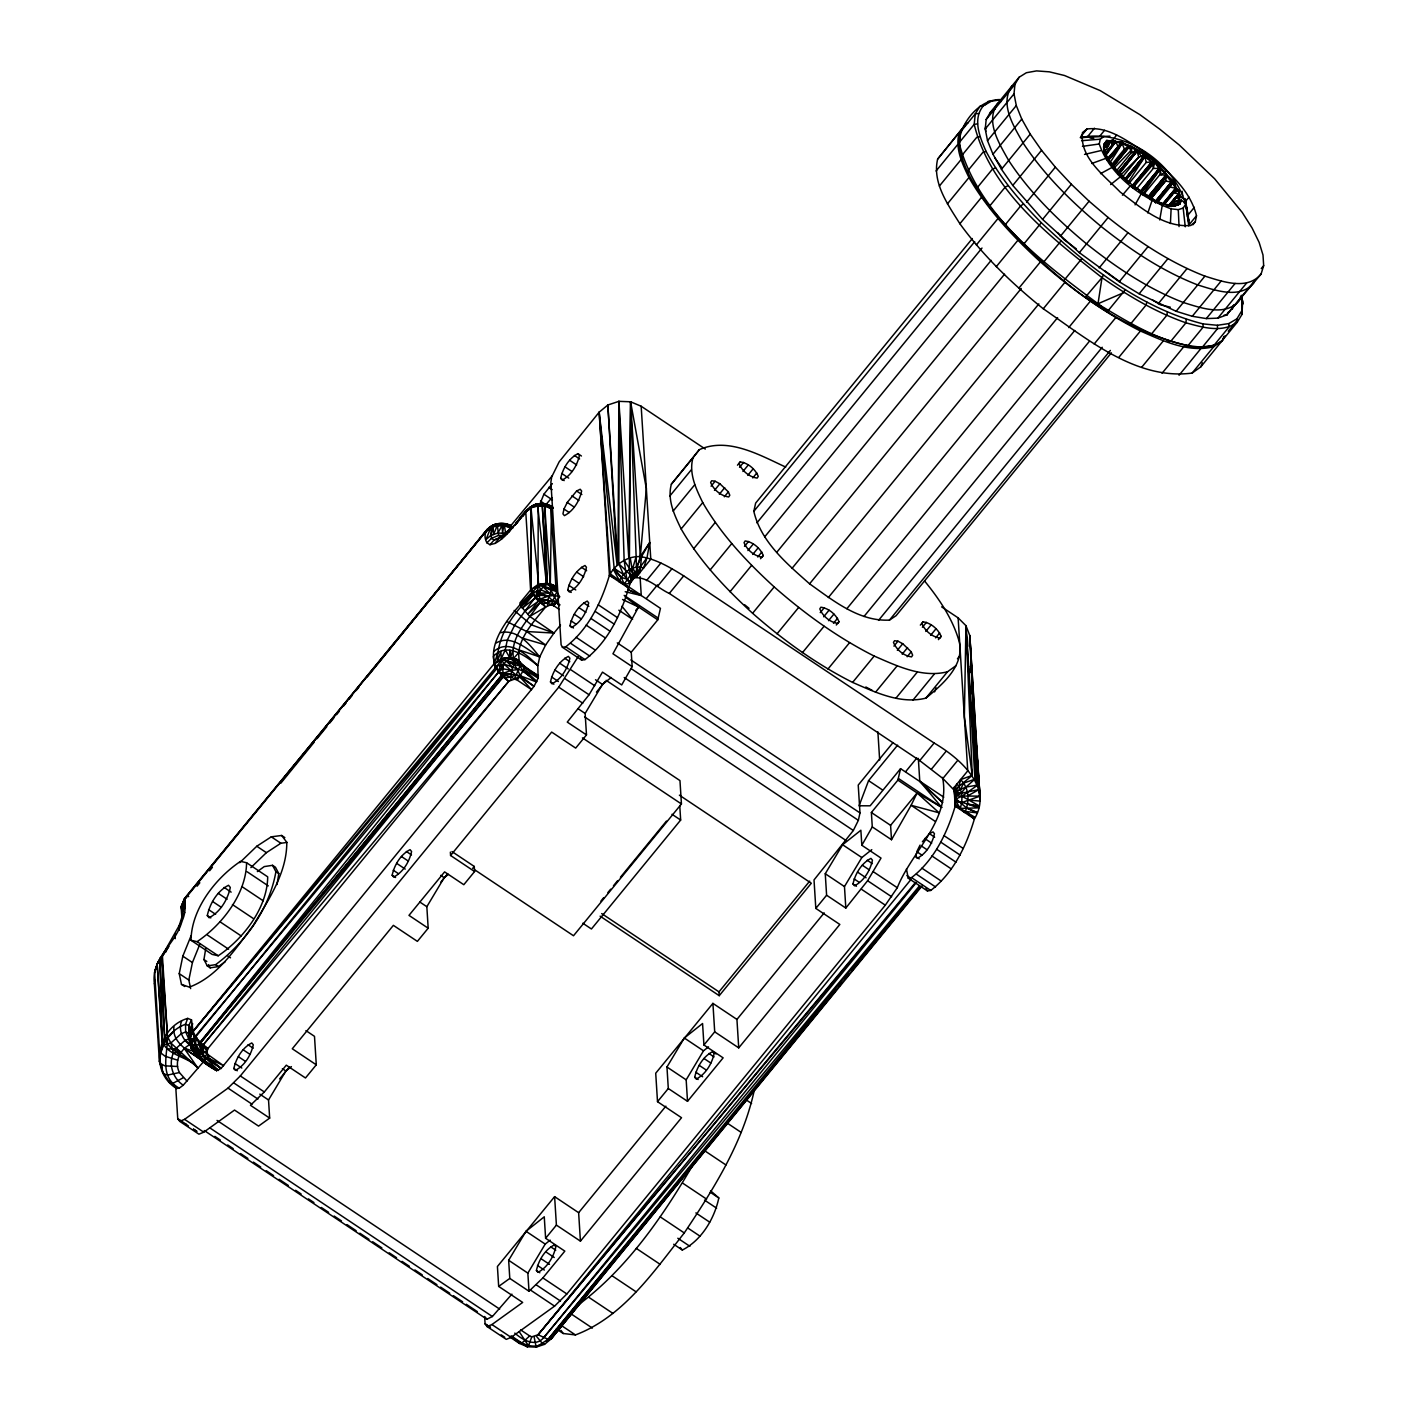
<?xml version="1.0" encoding="UTF-8"?>
<svg xmlns="http://www.w3.org/2000/svg" width="1418" height="1418" viewBox="0 0 1418 1418"><rect width="100%" height="100%" fill="white"/><g stroke="black" fill="none" stroke-linecap="round" stroke-linejoin="round"><path stroke-width="1.5" d="M492.046 527.053L487.26 529.339L184.588 898.516L181.415 906.262L181.858 918.846L181.415 906.262L184.588 898.516L485.63 531.768L492.861 525.085L511.242 525.777C499.934 518.935 478.61 527.354 486.906 542.81L489.99 544.725L495.042 543.413L498.445 538.911L516.95 522.976C523.1 511.703 533.966 499.987 547.915 504.773L553.286 507.999L551.442 505.96C545.15 503.656 536.819 502.043 531.289 506.74L530.917 589.64L535.224 598.024L545.558 607.064L556.671 602.083L535.224 598.024L522.303 608.18L533.044 594.975C513.883 611.53 497.204 635.211 497.381 661.479L500.873 651.429L501.21 658.714L503.975 664.014L515.638 674.808L519.874 676.28L516.666 679.771L514.22 679.222L508.778 681.26L203.323 1044.729L192.281 1044.641L189.693 1043.364L188.807 1025.533L191.501 1019.879L187.708 1018.39C157.327 1027.181 148.5 1071.37 176.559 1088.475L179.217 1088.191L183.241 1085.195L203.696 1061.533C192.369 1052.652 171.738 1044.623 173.935 1026.827M562.432 647.282L565.764 646.768C588.505 629.255 601.409 602.242 609.421 575.3C615.412 564.169 627.412 555.909 640.316 556.636L649.728 542.456L647.016 557.717L643.595 568.015C633.279 564.417 622.821 572.376 618.975 581.664L624.204 584.074L630.053 583.578L634.094 577.977L640.316 556.636L646.342 488.59L630.602 401.79L628.812 558.391L618.904 401.347L607.861 404.999L599.158 412.177L559.153 461.843L551.726 476.856L550.875 482.085L561.103 644.729L562.432 647.282L581.646 660.114L584.978 659.6C607.719 642.088 620.623 615.058 628.635 588.115L630.053 583.578L623.512 574.467L618.833 563.85L618.904 401.347L630.602 401.79L641.166 406.239L705.278 449.063M631.471 580.76L629.326 569.628L630.602 401.79L640.316 556.636C656.073 558.94 670.342 567.59 683.706 575.85L934.125 743.032C959.242 757.779 993.699 787.114 974.396 818.966C966.385 845.908 953.499 872.921 930.757 890.433L927.425 890.947L908.211 878.132L906.456 868.986M560.518 625.072L553.977 633.066L529.747 616.44L520.938 606.23L531.945 593.433L530.669 589.817L530.97 507.768L542.066 504.454L551.442 505.96L533.062 505.287M1104.409 151.07C1109.532 148.73 1107.281 140.967 1112.846 139.779L1112.9 145.416L1110.294 141.02L1106.784 140.559L1103.807 144.122L1104.48 150.361L1104.321 144.388L1106.784 140.559C1138.689 141.587 1168.219 169.114 1181.159 197.226L1185.501 200.115L1188.603 220.375C1185.377 170.337 1129.65 127.319 1080.25 137.617L1109.975 136.146M551.46 507.857L550.308 584.305L540.559 584.163C517.96 605.149 468.401 654.265 508.778 681.26L208.003 1048.469L207.01 1051.5L208.162 1057.279L221.102 1068.41L534.054 686.33L538.113 678.123L537.812 665.645L539.709 656.906L545.629 644.977L553.977 633.066L531.271 624.789L514.149 610.449M182.248 912.749L181.327 906.953L183.223 902.646L182.213 914.61L181.415 906.262L186.059 897.186L183.223 902.646L181.965 916.843L179.306 925.369L161.794 956.317L167.306 1033.633C168.831 1052.581 157.628 1075.925 179.217 1088.191M489.99 544.725L494.084 540.045L504.418 535.827L494.084 540.045L491.426 538.397L491.089 526.539L505.446 523.969L511.242 525.777M179.253 930.155L179.306 925.369C185.084 918.137 185.829 907.999 184.801 899.083L485.576 531.856C489.706 525.103 497.789 522.214 505.446 523.969L508.459 525.599M1129.26 183.046C1119.724 172.305 1106.926 163.442 1103.824 148.713L1104.728 154.296L1103.753 148.039M181.664 922.338C175.3 944.37 151.212 958.089 154.332 983.312L159.436 1061.763L163.637 1073.869L167.625 1075.074L179.412 1072.54L186.999 1081.101M177.569 1066.496L164.807 1065.822L160.5 1063.589C158.018 1046.378 169.805 1030.053 185.528 1024.239L188.807 1025.533L188.807 1038.951L190.632 1044.251C180.246 1049.072 173.918 1061.657 179.412 1072.54M1000.878 99.756L991.412 101.174L983.294 105.907C972.181 119.289 980.015 137.652 986.148 151.46C1000.169 178.243 1020.18 201.267 1041.291 222.697C1087.624 266.283 1140.32 308.025 1203.102 323.907L1203.013 327.292L1187.912 345.744C1108.185 326.938 1042.265 268.711 990.207 207.595C975.956 188.293 961.564 167.324 959.064 142.81C960.234 123.331 978.916 99.526 999.779 99.579M191.501 1019.879L194.78 1044.162L198.573 1052.386L221.102 1068.41L216.653 1070.608C203.731 1063.748 181.291 1048.15 193.114 1031.223L501.972 659.884L503.762 658.342L514.84 658.679L524.04 666.194C525.688 670.324 512.182 685.603 519.608 676.652L534.054 686.33L520.264 675.766L498.445 672.221L496.743 666.23L494.138 663.837L493.411 656.392C506.9 641.379 526.131 656.41 537.812 665.645C527.106 654.939 508.92 637.958 493.748 651.571M976.364 745.425L980.033 796.136L955.821 795.994L954.261 790.305L956.902 784.083C962.946 790.606 962.804 800.426 960.234 808.42L964.807 812.549C969.699 801.985 969.469 788.036 960.553 779.634L972.252 775.38L965.942 625.657L958.125 617.858L941.623 606.851M1170.399 223.548L1171.126 208.854C1140.905 197.634 1110.028 175.389 1099.251 143.98L1100.244 139.212L1103.895 136.536M1143.156 195.064L1159.889 174.644C1161.891 164.913 1148.314 152.949 1138.76 157.114L1119.936 175.832M969.203 646.218L969.823 635.619L965.942 625.657L964.364 717.1L972.252 775.38L954.261 790.305L942.881 778.482L919.733 760.615L669.314 593.433C658.501 588.576 646.236 575.921 634.094 577.977M193.114 1031.223L493.889 664.014L501.21 658.714L505.251 649.887L507.272 640.156L514.964 624.611L543.094 586.875L556.831 591.714L559.614 596.765L553.959 605.876L535.224 598.024L533.54 592.033L530.917 589.64L519.874 602.987L520.938 606.23M533.54 592.033L539.035 592.068L539.886 599.087L545.558 607.064C534.71 620.729 520.867 634.697 518.598 652.829L513.529 658.501C509.558 635.601 530.155 618.585 540.843 601.019L547.897 599.619L551.07 590.455L556.937 588.275L555.874 586.254L550.982 508.495L542.066 504.454M181.646 920.956L181.965 916.843L184.748 912.465M1157.584 202.384L1170.134 187.07L1175.912 188.293L1178.819 190.703L1178.73 200.576L1181.354 200.275L1185.696 203.164L1189.312 224.487L1196.508 215.713C1189.613 187.92 1165.171 168.831 1143.918 151.602C1126.973 140.807 1108.202 126.184 1086.95 129.003L1082.466 132.583C1079.311 157.646 1104.622 175.921 1120.238 192.104C1140.657 207.382 1163.611 227.819 1190.783 225.48L1195.285 221.882L1196.508 215.713M182.213 914.61L184.588 898.516L181.327 906.953M510.746 679.878C511.384 673.479 510.746 662.366 520.14 662.472L538.113 678.123L523.419 668.995L536.819 681.367L522.817 670.962L503.975 664.014L496.743 666.23M218.425 1070.413L195.436 1053.946L189.693 1043.364L190.544 1041.149L196.783 1038.082L199.158 1044.57L208.003 1048.469C202.012 1043.914 195.489 1038.898 193.185 1031.4C181.451 1049.036 203.979 1063.252 216.653 1070.608L201.196 1059.441L218.425 1070.413C209.315 1061.072 197.368 1051.979 194 1038.898L496.265 669.172L193.185 1031.4L190.083 1036.966L191.005 1044.499L198.733 1058.218L207.79 1054.496L223.601 1065.698L203.554 1055.825L203.323 1044.729L504.064 675.216L511.118 673.798M985.226 129.02L986.184 119.502L990.331 112.376L1019.117 77.246L1026.384 72.726L1036.558 70.9L1049.373 71.839L1064.51 75.508L1100.138 90.575L1139.753 114.574L1159.764 129.162L1179.262 145.008L1214.623 178.774L1242.186 212.381L1252.112 228.032L1259.113 242.354L1262.995 255.01L1263.668 265.645L1261.098 273.993L1226.588 314.973L1217.849 318.146L1206.31 318.589L1192.272 316.285L1176.125 311.286L1139.133 293.792L1119.263 281.757L1079.346 252.652L1042.585 219.4L1012.771 185.421L1001.462 169.274L992.972 154.225L987.513 140.701L985.226 129.02L1014.012 93.872L1014.951 84.353L1019.117 77.246M1005.575 226.011L1005.752 224.133L1020.871 205.681L1023.566 204.05M198.733 1058.218L191.076 1047.76L191.005 1044.499M955.502 790.181L955.2 806.133C947.189 833.075 934.285 860.106 911.544 877.618L908.211 878.132M1186.281 319.493L1185.944 322.808L1170.825 341.259L1168.29 341.454M959.561 145.841L960.163 132.317L975.283 113.865L980.015 106.12L983.294 105.907M937.617 159.135L965.552 124.589L937.617 159.135C932.14 182.904 947.951 204.653 959.88 223.743C983.348 256.002 1012.275 283.83 1043.276 308.769C1086.507 338.423 1136.279 380.556 1192.13 373.076L1200.833 366.837L1237.276 322.152L1242.026 314.388L1241.796 296.61M1242.026 314.388L1242.629 300.864M1106.979 142.633L1106.784 140.559L1108.575 145.965L1106.784 140.559L1105.792 147.543L1104.427 144.406L1106.784 140.559L1109.975 141.445M924.501 580.901C939.336 599.087 952.914 619.081 959.277 641.929C964.595 665.84 942.385 684.504 925.901 698.135C900.519 704.533 875.385 692.285 852.608 682.413C816.272 664.085 783.108 640.103 752.604 613.285C725.396 588.328 699.641 561.12 681.154 528.949C674.454 515.142 667.08 499.827 671.37 484.176L699.304 449.666C728.214 436.85 759.569 455.054 785.714 467.071M956.175 665.538L947.49 671.778C922.108 678.176 896.974 665.928 874.179 656.055C837.861 637.728 804.68 613.746 774.193 586.928C746.985 561.971 721.23 534.763 702.743 502.592C696.043 488.785 688.652 473.488 692.959 457.819L699.304 449.666M1224 336.456L1222.405 340.48L1213.719 346.719C1188.337 353.117 1163.203 340.869 1140.427 330.997C1104.09 312.669 1070.927 288.705 1040.422 261.869C1013.232 236.912 987.477 209.722 968.973 177.534C962.273 163.744 954.899 148.429 959.188 132.778M649.728 542.456L641.521 556.636L639.943 572.464L635.938 576.931M163.194 1044.711L162.06 1041.875L157.168 964.098L168.866 946.338L159.72 959.826L162.414 1041.096C166.792 1056.02 188.984 1056.392 197.793 1067.931L184.482 1048.735L203.696 1061.533M1185.696 203.164L1188.763 225.87M1103.541 274.968L1101.999 277.627L1098.011 303.736L1107.44 311.552L1125.431 289.591M524.04 666.194L538.45 675.819L516.4 663.092L501.972 659.884L498.445 672.221L200.275 1042.124L199.158 1044.57L201.321 1052.014L207.01 1051.5L203.66 1046.165L201.321 1052.014L195.436 1053.946L191.164 1048.398M559.614 596.765L554.296 595.418L548.199 596.234L539.531 595.117L535.224 598.024L538.769 585.687L530.97 507.768C517.233 517.978 510.569 535.118 495.042 543.413M225.373 961.581L218.496 966.562L210.183 967.856L207.294 965.924L203.944 959.543L205.716 948.66M257.367 871.574L264.244 866.593L272.557 865.317L275.907 871.698C269.473 908.601 245.58 942.633 215.625 964.648L207.294 965.924M277.024 884.513L278.797 873.612L275.447 867.231L272.557 865.317M1107.883 159.206C1106.093 154.438 1100.102 145.824 1106.341 142.544M1159.711 219.932L1162.175 205.823M1167.369 312.155L1166.766 315.363L1151.646 333.815L1149.378 334.116M556.352 1328.914L563.212 1333.505L575.46 1334.923C623.317 1316.843 653.787 1271.591 684.274 1232.933C713.555 1189.028 742.961 1142.766 754.199 1090.548M511.898 1294.155L492.383 1316.524L486.888 1319.236L484.637 1316.507L485.098 1323.827L487.065 1326.557L506.279 1339.372L511.136 1337.369L554.58 1306.138L566.881 1293.96L885.311 905.18L897.293 887.721C911.632 851.491 951.159 819.87 942.545 777.401M184.677 986.503L181.469 984.358L179.235 973.634L182.816 956.157L191.058 935.827M190.632 988.63L188.824 980.051L192.423 962.556L199.832 944.264M172.996 1084.362L175.726 1086.667L177.746 1118.642L179.714 1121.354L198.91 1134.187L203.767 1132.184L234.537 1110.064L258.555 1126.105L269.668 1118.111L250.454 1105.278L264.333 1091.966L286.294 1065.166L305.49 1077.981L316.285 1064.812L292.285 1048.771L393.371 925.351L417.388 941.375L428.183 928.205L408.969 915.372L444.596 871.893L463.81 884.708L474.587 871.538L450.587 855.497L551.673 732.078L575.69 748.101L586.485 734.914L567.271 722.099L589.073 694.767L602.49 672.132L621.704 684.947L632.162 666.602L631.258 652.209L657.775 619.826L660.451 608.357L641.255 595.525L627.731 589.604M861.825 845.27L860.868 830.257L842.611 844.738L825.258 873.736L826.605 895.237L845.819 908.052L867.603 880.72L881.021 858.085L861.825 845.27L872.283 826.907L871.379 812.514L897.895 780.13L900.572 768.662L919.786 781.478L942.704 802.553L919.768 781.158L918.332 758.382M1106.962 160.376L1121.496 141.889L1115.115 141.57L1108.309 149.918M207.294 915.567C209.864 903.496 217.291 890.965 228.511 885.275L230.319 887.455C227.731 899.526 220.304 912.058 209.084 917.747L207.294 915.567L210.803 917.925M233.864 1068.498C236.026 1058.307 242.301 1047.742 251.766 1042.939L253.29 1044.782C251.11 1054.974 244.835 1065.538 235.37 1070.342L233.864 1068.498L237.285 1070.785M392.166 875.225C394.328 865.033 400.603 854.469 410.068 849.666L411.592 851.509C409.412 861.701 403.137 872.265 393.672 877.068L392.166 875.225L395.587 877.512M539.762 504.418L543.892 494.226L552.364 483.609M577.941 453.671L579.413 455.444C577.321 465.246 571.277 475.438 562.166 480.064L560.695 478.291C562.786 468.472 568.831 458.298 577.941 453.671L581.433 456.011M563.992 509.027L562.946 513.865L564.399 515.638C573.51 511.012 579.554 500.838 581.646 491.018L580.192 489.245L576.612 491.018L567.253 502.433L563.992 509.027L569.221 512.536M567.732 590.101C569.823 580.299 575.868 570.125 584.978 565.498L586.449 567.271C584.358 577.073 578.314 587.247 569.203 591.873L567.732 590.101L571.224 592.44M550.468 681.952C552.63 671.76 558.905 661.196 568.37 656.392L569.894 658.236C567.714 668.41 561.457 678.992 551.974 683.795L550.468 681.952L553.889 684.238M569.983 625.692C572.074 615.873 578.101 605.699 587.229 601.072L588.683 602.845C586.591 612.647 580.547 622.821 571.436 627.465L569.983 625.692L573.475 628.014M536.412 1270.493C538.592 1260.301 544.849 1249.737 554.314 1244.933L555.838 1246.776C553.658 1256.951 547.401 1267.532 537.936 1272.336L536.412 1270.493L539.833 1272.779M712.616 1051.66L714.14 1053.503C711.978 1063.677 705.703 1074.241 696.238 1079.063L694.714 1077.219C696.894 1067.027 703.151 1056.463 712.616 1051.66L716.055 1053.946M673.692 1244.26L682.342 1250.038C701.626 1240.236 714.406 1218.718 718.82 1197.962L710.56 1190.748M738.725 1047.867L736.935 1019.418L712.917 1003.377L714.707 1031.843L738.725 1047.867L839.828 924.447L815.811 908.406L814.021 879.94L853.335 830.487L858.369 820.331L859.982 812.904L858.227 785.076L892.968 742.66M853.016 883.946C855.196 873.754 861.453 863.19 870.936 858.386L872.442 860.212C870.28 870.404 864.005 880.968 854.54 885.789L853.016 883.946L856.454 886.232M922.374 841.796L929.428 833.678L932.991 831.905L934.462 833.695C932.37 843.497 926.326 853.671 917.216 858.298L915.744 856.525L916.453 853.299M1111.375 352.834L896.087 615.696L889.476 620.091C859.007 621.687 833.128 600.505 809.589 583.826C786.972 563.761 760.97 542.084 753.827 511.331L755.652 503.089L972.34 238.543M960.553 779.634L958.94 786.724L954.988 791.793L954.633 787.451L954.988 791.793L965.835 787.114L974.946 779.173L965.942 625.657L976.346 782.027L969.823 635.619L979.856 794.789L976.24 744.539M1136.598 188.807L1153.33 168.387L1159.392 168.494L1164.905 172.092L1166.695 176.009L1165.561 180.972L1150.246 199.69M181.664 1020.783C178.26 1029.397 182.213 1039.412 189.551 1044.676M498.019 523.721L493.517 534.515L493.003 526.822L490.77 527.567L486.055 539.478L490.681 535.525L493.003 526.822L507.697 524.589L513.086 527.815L510.019 525.901L498.604 523.774L492.861 525.085M196.783 1038.082L195.152 1044.073L202.544 1061.107L209.208 1056.073M508.778 681.26C502.415 676.794 500.377 666.708 506.297 661.072L514.291 664.652L520.051 665.893L522.285 664.794M535.224 598.024L539.514 594.372L540.772 589.817L538.769 585.687L530.917 589.64L538.007 584.517L547.224 583.206L555.874 586.254L556.937 588.275L550.308 584.305L544.689 505.818L531.289 506.74L527.106 510.391M1023.3 244.658L1041.291 222.697M547.525 605.681L547.897 599.619M630.602 401.79L636.133 556.636L632.783 568.051L635.246 572.624L633.669 578.26L630.23 557.806M1146.896 302.087L1145.992 305.154L1130.89 323.605L1128.923 324.066M190.544 1041.149L195.436 1053.946L190.827 1046.236L194 1038.898L190.207 1038.295M1232.313 309.124L1233.607 304.959M1240.803 296.167L1239.509 300.35C1225.648 317.189 1200.656 307.795 1183.321 302.495C1147.942 288.758 1116.09 267.417 1086.543 243.861C1057.19 219.56 1029.663 192.458 1008.659 160.482C999.601 144.104 984.872 121.753 997.528 103.603L1001.161 101.334M177.711 1060.203L165.02 1056.215L160.748 1052.883L159.49 1050.082L154.597 972.323L158.036 961.847M160.748 1052.883L165.179 1040.688L173.599 1031.56M167.873 1037.427L170.869 1043.01L173.404 1052.954C168.228 1064.369 172.907 1078.407 183.241 1085.195M514.787 1333.115C522.338 1339.655 535.135 1347.579 543.555 1337.848L916.241 882.687L538.078 1334.746L531.785 1336.837L528.506 1345.806L527.372 1346.763L519.431 1343.413L510.427 1337.387M195.276 1036.328L498.445 672.221L504.064 675.216L511.597 676.865L514.22 679.222L520.051 665.893L518.616 662.667M550.999 605.025L556.831 591.714L555.395 588.47L551.62 584.5L547.224 584.535L543.431 586.449L538.769 585.687M488.678 529.534L491.089 526.539M552.736 507.148L545.646 504.152L535.295 504.454L529.588 507.538L528.879 509.736L527.461 509.523L514.982 525.227M191.022 940.294L197.084 941.658C222.201 924.784 246.236 893.801 246.572 862.729L240.511 861.364C215.394 878.221 191.359 909.204 191.022 940.294L212.151 954.403L218.23 955.767C243.329 938.893 267.364 907.91 267.701 876.838L246.572 862.729M1147.818 212.966L1151.983 200.718M495.148 667.63L494.138 663.837L498.037 652.422M501.21 658.714L510.445 657.403L512.944 650.313M538.007 584.517L538.237 503.904M187.708 1018.39L185.528 1024.239L185.652 1031.95L188.807 1038.951L191.217 1039.89M154.597 972.323L157.983 961.971L161.794 956.317L164.63 1037.71C169.079 1052.759 188.683 1056.41 197.793 1067.931L170.869 1043.01L163.265 1044.889M897.612 745.177L868.578 780.644L859.078 805.779L870.156 805.814L900.572 768.662M934.586 691.895L936.181 687.872M1200.833 366.837L1202.411 362.813M520.211 1342.545L527.372 1346.763L536.199 1347.1L544.53 1344.353L551.088 1338.929L591.253 1288.838M165.658 952.276L168.228 946.16L162.396 955.537L167.306 1033.633M1178.695 199.885L1175.416 201.48L1179.244 202.437L1181.354 200.275L1179.67 204.103L1174.724 205.947L1167.156 206.142L1174.724 205.947L1179.67 204.103L1181.354 200.275L1175.416 201.48L1171.233 206.585M1170.134 187.07L1173.2 181.788L1166.039 175.265L1159.889 174.644M1228.502 311.925L1227.084 314.991L1224.053 315.186M635.282 577.303L639.943 572.464L635.246 572.624L635.282 577.303L640.121 567.182L647.016 557.717M637.675 572.234L636.434 567.2L641.521 556.636M625.196 596.925L638.579 607.01L612.948 653.769L632.162 666.602M897.895 780.13L917.109 792.963L911.118 805.3L891.497 839.722L872.283 826.907M1161.803 205.078C1142.11 191.802 1112.846 175.726 1104.179 150.184L1104.728 154.296M920.069 845.093L916.79 851.686L922.037 855.196M509.204 531.839L510.71 528.896M630.266 582.94L626.791 579.076L624.15 560.305L618.904 401.347L617.964 564.683L607.861 404.999L617.131 565.498L599.158 412.177L609.421 575.3L628.635 588.115L624.204 584.074L630.585 574.999L635.246 572.624M1106.536 142.013L1104.427 144.406M1116.072 171.312L1131.404 152.595L1136.172 150.662L1143.351 153.747L1141.969 156.388L1131.972 146.674L1121.549 143.253L1106.625 159.188M1042.904 263.021L1060.894 241.06M182.426 911.863L185.279 906.705L184.677 899.349M189.782 1028.759L192.635 1023.601L190.083 1036.966L189.782 1028.759L189.693 1043.364L195.524 1054.886M1135.074 204.866L1141.189 193.858M490.681 535.525L497.895 532.991L502.114 525.546L502.575 533.239L503.815 524.961L511.26 527.656M1105.774 154.208L1115.115 141.57M576.931 1305.96C626.579 1269.252 662.649 1216.981 693.349 1164.125M179.714 1121.354L184.57 1119.351L228.014 1088.12L240.316 1075.943L558.745 687.163L578.296 656.428M1011.92 86.019C999.265 104.17 1013.994 126.539 1023.052 142.917C1044.056 174.893 1071.583 201.976 1100.935 226.295C1130.483 249.852 1162.317 271.192 1197.714 284.929C1215.049 290.229 1240.041 299.623 1253.902 282.767M269.668 1118.111L268.534 1099.978L285.887 1070.98L291.399 1066.602M428.183 928.205L426.836 906.705L444.188 877.689L448.106 874.587M586.485 734.914L585.138 713.431L602.49 684.415L611.193 677.52M508.654 1260.283L526.007 1231.285L544.264 1216.804L545.611 1238.286L564.825 1251.119L542.864 1277.919L529.003 1291.231L509.789 1278.416L508.654 1260.283L527.851 1273.116L529.003 1291.231M527.851 1273.116L545.203 1244.1L550.184 1240.147M666.956 1067.01L684.309 1038.011L702.566 1023.53L703.931 1045.013L723.127 1057.846L687.517 1101.325L668.303 1088.51L666.956 1067.01L686.17 1079.842L687.517 1101.325M686.17 1079.842L703.505 1050.827L708.504 1046.874M845.819 908.052L844.472 886.569L861.825 857.553L871.786 849.648M1225.01 335.942L1222.174 340.604C1211.699 348.863 1197.501 347.587 1185.111 345.886M1203.102 323.907L1217.388 325.289L1228.768 323.588L1236.886 318.855L1241.548 311.198M1185.271 226.791L1183.179 208.091L1185.537 204.334L1188.603 220.375M1109.567 163.46L1122.081 143.59L1121.496 141.889L1115.753 141.694L1112.846 139.779L1106.43 146.196L1110.56 141.197L1112.74 145.7M503.975 664.014L498.445 672.221L502.699 668.693L511.419 670.43L517.517 669.615L520.264 675.766L536.571 681.987L522.817 670.962L520.051 665.893M501.618 539L504.152 535.1L507.502 533.452M1106.944 146.745L1110.56 141.197M1128.267 182.124L1145 156.547L1143.351 153.747L1137.041 151.194L1117.738 174.414M523.171 516.099L527.461 509.523M530.669 589.817L525.777 512.058L531.289 506.74M740.178 461.896L739.062 463.58C742.022 470.847 749.289 477.033 757.141 478.079L758.275 476.395C755.298 469.128 748.048 462.924 740.178 461.896L737.484 465.193M763.239 555.466L762.122 557.15C754.27 556.104 747.002 549.9 744.042 542.651L745.159 540.949C753.011 541.995 760.278 548.199 763.239 555.466L760.544 558.745M838.977 621.704L837.861 623.388C830.009 622.36 822.741 616.156 819.781 608.889L820.898 607.205C828.75 608.251 836.017 614.437 838.977 621.704L836.283 625.001M923.029 621.828L921.913 623.53C924.873 630.78 932.14 636.983 939.992 638.029L941.127 636.345C938.149 629.078 930.882 622.874 923.029 621.828L920.335 625.125M173.404 1052.954L177.25 1052.475L178.473 1050.703L172.074 1048.824L167.289 1049.019M551.939 497.665L544.636 506.102M1143.67 192.671L1160.154 169.238L1164.905 172.092L1165.738 175.212L1148.031 196.818L1166.039 175.265L1148.403 197.084M1105.774 155.537L1115.753 141.694L1121.159 143.466M500.767 536.784L498.533 535.401L497.417 525.351L498.604 523.774L505.446 523.969L503.55 524.27L506.811 525.156M556.831 591.714L546.444 583.33L537.635 505.552L538.805 503.975L545.646 504.152L543.75 504.471L547.029 505.357M1150.867 197.155L1166.695 176.009C1183.463 185.386 1172.987 194.993 1163.629 204.582M1081.828 258.643L1063.837 280.604M1157.248 201.941L1172.066 182.284L1165.561 180.972L1150.14 199.477M1119.795 173.28L1137.041 151.194L1138.76 157.114L1122.046 177.534M516.95 522.976L526.592 510.852L515.709 523.189M1140.409 191.979L1159.392 168.494L1140.125 191.749M1104.906 155.094L1115.753 141.694L1118.111 146.763M1108.539 160.34L1122.081 143.59L1128.462 146.391L1121.496 141.889L1129.295 146.816L1131.404 152.595L1131.972 146.674L1129.295 146.816L1112.758 166.739M1112.598 166.58L1128.923 146.426L1112.35 166.455L1128.462 146.391L1111.996 166.402L1128.249 146.497L1124.421 149.085L1111.872 164.399M1113.024 166.916L1129.295 146.816M1118.536 172.393L1136.172 150.662L1118.323 172.305L1135.924 150.716L1131.972 146.674L1130.731 150.716L1114.211 167.856M1117.632 174.29L1136.669 150.769M1119.422 172.978L1137.041 151.194M1125.148 179.359L1144.131 155.927L1124.882 179.2L1143.847 155.945L1143.351 153.747M1125.608 179.643L1144.645 156.086L1151.983 161.953L1154.66 162.467L1159.091 168.476L1140.037 191.731M1125.998 180.015L1145 156.547L1151.682 161.953L1154.66 162.467L1153.33 168.387L1152.497 162.184L1131.777 187.158M1131.653 187.087L1151.983 161.953L1132.716 185.209L1151.682 161.953L1146.187 162.45L1129.455 182.869M1133.797 186.112L1152.816 162.662L1154.66 162.467L1134.276 186.095M1133.461 185.74L1152.497 162.184M1140.852 192.316L1159.906 168.76L1140.568 192.068M1148.793 197.421L1166.518 175.548L1148.58 197.191M1155.333 202.1L1171.622 181.965L1173.2 181.788L1175.628 188.222L1162.016 204.848L1175.912 188.293L1162.317 205.078M1169.176 205.734L1178.695 193.982L1181.159 197.226L1178.606 198.467L1175.168 197.545L1168.202 206.053L1178.907 194.567L1181.159 197.226M197.049 886.215L199.832 882.776M209.598 870.776L212.399 867.337M280.764 783.268L314.247 742.093M317.047 738.654L326.814 726.654M329.596 723.215L333.779 718.075M336.58 714.637L339.363 711.198M343.546 706.058L346.346 702.619M349.129 699.198L351.93 695.759M356.113 690.619L358.896 687.181M367.262 676.882L487.26 529.339M1108.628 149.829L1115.434 141.445L1108.557 149.812M1141.118 192.688L1160.154 169.238L1161.129 174.768L1164.905 172.092M1148.988 197.776L1166.695 176.009L1171.321 181.894L1173.2 181.788L1155.51 202.242M1172.066 182.284L1155.688 202.455L1172.154 182.692L1175.628 188.222M1162.6 205.38L1176.266 188.576L1162.512 205.22M1155.776 202.756L1172.154 182.692M1169.407 206L1178.996 194.231L1169.371 205.894M509.416 527.372L552.276 475.757M671.37 484.176L692.959 457.819M985.51 104.666L988.257 101.316L991.412 101.174M669.81 496.034L691.399 469.677M936.057 170.993L957.629 144.636M986.184 119.502L1014.951 84.353M673.107 511.136L694.696 484.796M939.354 186.095L960.943 159.738M987.513 140.701L1016.298 105.552L1014.012 93.872M636.398 576.807L650.791 559.241L641.166 406.239M711.074 486.197L715.115 481.251L719.883 483.768L728.356 491.869L729.809 495.272L728.692 496.956C720.84 495.91 713.573 489.706 710.613 482.457L711.73 480.755L715.115 481.251M681.154 528.949L702.743 502.592M947.384 203.891L968.973 177.534M714.477 490.362L719.883 483.768M992.972 154.225L1021.758 119.094L1016.298 105.552M646.484 580.618L660.877 563.035M739.54 467.32L743.581 462.374M719.334 494.244L724.722 487.65M742.943 471.485L748.332 464.891M724.314 496.796L728.356 491.869M635.778 610.414L638.579 607.01L657.775 619.826M646.431 598.378L657.491 584.872M747.782 475.367L753.188 468.773M657.615 586.237L672.008 568.653M1001.462 169.274L1030.248 134.125L1021.758 119.094M693.65 548.801L715.239 522.444M959.88 223.743L981.469 197.386M752.781 477.937L756.822 472.992M669.314 593.433L683.706 575.85M279.594 1078.956L289.414 1066.974M440.697 882.28L447.68 873.736M596.446 692.108L605.149 681.491M1012.771 185.421L1041.539 150.29L1030.248 134.125M753.827 511.331L974.715 241.663M710.134 569.983L731.723 543.626M976.364 244.924L997.953 218.567M472.655 868.419L474.268 866.451L451.97 851.562M756.928 522.852L982 248.044M744.503 546.373L748.562 541.446M1026.597 202.278L1055.364 167.147L1041.539 150.29M1080.959 136.323L1086.95 129.003M747.924 550.556L753.312 543.963M1081.633 137.581L1087.269 136.997L1094.466 128.223M764.71 536.855L991.182 260.345M752.763 554.438L758.151 547.844M1099.765 136.146L1104.551 130.279M757.744 556.99L761.803 552.063M730.022 591.749L751.611 565.392M996.269 266.69L1017.84 240.333M1042.585 219.4L1071.37 184.269L1055.364 167.147M1114.247 138.007L1116.64 135.082M776.674 552.4L1004.547 274.188M1105.455 153.392L1114.991 141.765L1112.846 139.779M1107.848 159.986L1121.549 143.253M1121.922 143.395L1108.22 160.11L1122.081 143.59L1124.421 149.085M1060.31 236.345L1089.095 201.196L1071.37 184.269M752.604 613.285L774.193 586.928M1018.833 288.226L1040.422 261.869M791.971 568.423L1021.244 288.492M1079.346 252.652L1108.132 217.503C1137.679 241.06 1169.513 262.401 1204.91 276.138C1222.245 281.455 1247.237 290.832 1261.098 273.993M809.589 583.826L1038.862 303.895M777.046 633.828L798.635 607.471M1043.276 308.769L1064.865 282.412M828.325 597.563L1057.598 317.632M1099.163 267.913L1127.948 232.782M1171.321 181.894L1154.996 201.835L1171.622 181.965M820.242 612.629L824.301 607.684M823.663 616.795L829.051 610.219M1236.886 318.855L1237.276 322.152C1222.298 333.425 1202.287 327.292 1185.944 322.808C1155.759 312.314 1128.143 295.795 1101.999 277.627L1085.55 296.929C1122.4 317.614 1158.701 344.734 1202.411 347.126L1217.513 328.675L1217.388 325.289M1176.284 188.966L1162.618 205.681L1176.284 188.966L1178.819 190.703L1178.464 193.912L1168.928 205.539M802.464 652.635L824.053 626.277M828.502 620.694L833.89 614.1M1068.711 327.593L1090.3 301.236M600.913 901.086L603.696 897.683M607.879 892.578L610.679 889.175M613.462 885.771L617.645 880.667M620.428 877.263L666.442 821.093M584.624 716.941L679.966 780.591L681.438 803.971L573.51 935.756L474.498 869.659M833.483 623.246L837.542 618.301M846.883 608.694L1074.755 330.483M1119.263 281.757L1148.048 246.608M1184.207 202.987L1189.011 197.137M679.754 805.53L680.658 820.047L591.43 928.985L582.798 923.224M1187.167 216.085L1194.364 207.294M864.005 616.476L1089.095 341.667M827.97 669.03L849.559 642.673M1094.2 343.971L1115.789 317.614M1192.892 224.824L1195.285 221.882M1139.133 293.792L1167.918 258.643M878.54 620.357L1102.229 347.268M889.476 620.091L1110.365 350.406M1158.258 303.718L1187.043 268.569M852.608 682.413L874.179 656.055M1118.837 357.354L1140.427 330.997M893.925 646.129L897.966 641.184L902.734 643.719L911.207 651.801L912.66 655.205L911.544 656.889C903.691 655.86 896.424 649.657 893.446 642.389L894.581 640.706L897.966 641.184M897.328 650.313L902.734 643.719M1176.125 311.286L1204.91 276.138M922.374 627.252L926.433 622.325M902.185 654.194L907.573 647.601M875.491 692.303L897.08 665.946M1141.72 367.244L1163.309 340.887M925.794 631.435L931.183 624.842M907.165 656.747L911.207 651.801M930.633 635.317L936.04 628.723M1192.272 316.285L1221.058 281.136M935.614 637.87L939.673 632.942M938.415 639.624L941.127 636.345M1206.31 318.589L1235.096 283.44M895.804 698.33L917.393 671.972M1162.051 373.288L1183.622 346.931M1217.849 318.146L1246.617 283.015M1261.258 268.569L1263.668 265.645M1226.588 314.973L1255.373 279.825M912.82 700.297L934.409 673.94M1179.049 375.256L1200.638 348.899M957.451 658.767L960.146 655.471M925.901 698.135L947.49 671.778M1192.13 373.076L1213.719 346.719M1228.289 331.174L1237.896 319.422M600.115 916.17L719.227 995.684L718.979 991.873L809.696 881.127M554.615 1196.65L556.405 1225.117L580.423 1241.14L578.633 1212.691L554.615 1196.65L497.417 1266.504L498.675 1286.41L522.675 1302.433L491.922 1324.554L487.065 1326.557M712.917 1003.377L655.719 1073.213L657.509 1101.68L681.526 1117.721L580.423 1241.14M719.227 995.684L811.326 883.237L679.382 795.161M905.765 771.516L916.826 758.01M919.733 760.615L934.125 743.032M545.611 1238.286L556.405 1225.117M657.509 1101.68L668.303 1088.51M703.931 1045.013L714.707 1031.843M815.811 908.406L826.605 895.237M931.502 769.088L945.895 751.522M891.497 839.722L890.593 825.347L917.109 792.963L941.729 807.391L919.768 781.158L943.785 797.182M578.633 1212.691L665.875 1106.164M736.935 1019.418L824.195 912.891M942.881 778.482L957.274 760.917M953.357 788.426L967.75 770.843L958.125 617.858M534.125 1336.926L536.199 1347.1L548.128 1339.319L922.444 885.523L551.088 1338.929L548.128 1339.319L538.078 1334.746L910.852 879.639M548.128 1339.319L919.449 885.895L543.555 1337.848M601.055 1276.856L603.855 1273.435M608.074 1268.312L610.874 1264.891M613.675 1261.471L617.876 1256.33M620.676 1252.909L706.164 1148.545M710.365 1143.404L713.165 1139.983M717.366 1134.843L720.184 1131.422M722.985 1128.001L725.786 1124.58M729.986 1119.458L732.787 1116.037M735.587 1112.616L739.788 1107.476M742.607 1104.055L828.077 999.69M832.295 994.55L835.096 991.129M839.296 985.989L842.097 982.568M844.898 979.147L847.698 975.726M851.899 970.603L854.717 967.182M857.518 963.744L861.719 958.621M864.519 955.2L920.583 886.764M551.088 1338.929L727.416 1123.18M730.217 1119.759L836.567 989.622M839.367 986.201L842.168 982.78M844.968 979.359L849.152 974.219M851.952 970.798L920.53 886.888M200.736 1045.119L200.736 1042.638L501.635 675.411L200.275 1042.124L201.321 1052.014L200.434 1045.013M1162.831 205.504L1173.927 191.979L1178.819 190.703L1173.377 192.671L1178.695 193.982L1169.088 205.592M1169.354 206.213L1178.907 194.567M200.736 1042.638L503.248 677.024L505.411 677.928L511.597 676.865L515.638 674.808M1148.864 197.598L1166.695 176.009M1104.728 155.005L1115.753 141.694M1125.307 179.412L1144.645 156.086M1125.715 179.767L1145 156.547L1146.187 162.45M1133.549 185.882L1152.816 162.662M1140.923 192.458L1160.154 169.238M538.078 1334.746L915.603 882.333M1122.418 195.205L1130.483 185.687M493.907 525.617L495.095 524.252M534.107 505.818L535.295 504.454M1106.519 159.171L1107.334 158.267L1104.976 153.233L1107.777 158.922M556.671 602.083L553.445 605.575L556.405 602.473L560.004 604.883M531.785 1336.837L529.676 1335.933L521.948 1342.988L519.431 1343.413L513.015 1337.883M170.869 1043.01L181.274 1033.687L185.652 1031.95L188.399 1033.031L190.508 1038.171M505.606 533.416L510.764 528.294L504.471 525.635L505.606 533.416L497.895 532.991M486.906 542.81L491.426 538.397L498.533 535.401L504.241 535.49M1133.071 188.062L1134.489 186.68L1155.227 200.824L1155.493 202.756M239.731 862.676L256.782 846.245L271.281 836.833L281.668 835.468L284.858 837.613M250.88 867.603L266.389 852.661L280.888 843.249L287.11 842.434M176.204 934.001L174.574 935.49L175.283 938.627M206.762 1058.555L221.102 1068.41M955.874 796.65L956.069 798.937L961.918 796.207L977.8 785.023L969.823 635.619L979.147 789.507L967.98 795.728M525.777 512.058L530.97 507.768M546.444 1341.339L552.01 1336.749M1110.649 184.588L1120.521 176.701M188.807 1038.951L184.96 1040.457L175.85 1048.629L172.074 1048.824M530.562 508.495L533.948 506.013L529.588 507.538M498.675 1286.41L509.789 1278.416M524.43 611.193L538.415 601.214L527.656 614.384L540.045 602.827L542.19 603.731L548.376 602.668L552.417 600.612L557.044 601.569L551.07 590.455L540.559 584.163M181.415 906.262L183.401 904.879M183.099 1077.822L173.244 1083.157L169.894 1082.873L162.45 1071.654M990.331 112.376L993.965 110.125M529.747 616.44L545.558 607.064M964.896 124.571L968.193 122.639M1179.439 202.721L1174.122 204.298L1177.348 204.954L1179.67 204.103L1179.244 202.437M494.138 663.837L501.972 659.884M991.98 110.976L995.011 109.257M1100.51 173.67L1111.942 167.466M514.22 679.222L519.874 676.28M496.176 642.957C511.721 633.935 527.141 649.905 539.709 656.906C530.243 645.296 517.907 628.883 500.643 632.641M503.762 658.342L506.634 660.646L510.427 658.732C513.972 658.555 518.811 658.59 520.14 662.472L514.84 658.679L516.4 663.092L510.427 658.732L505.251 649.887M1008.198 185.634L1005.291 186.999L990.172 205.45L990.207 207.595M954.899 787.805L955.165 792.183L960.465 789.72L963.584 783.126L974.946 779.173M1124.208 292.462L1098.011 303.736C1041.84 261.905 977.41 213.834 959.064 142.81L974.184 124.359L975.283 113.865L978.615 113.546M980.033 796.136L961.634 802.623L955.856 801.081L955.183 790.127M1154.092 200.346L1168.574 205.645L1177.17 204.883M1091.754 163.495L1105.278 158.568M995.613 167.944L992.511 169.043L977.41 187.495L977.622 189.906M489.387 527.336L492.276 526.326M539.886 599.087L548.199 596.234L552.417 600.612M503.106 673.266L511.419 670.43M544.53 1344.353L542.686 1343.803C531.573 1350.007 520.211 1342.35 510.657 1336.855M159.968 958.019L162.29 957.274M536.323 591.217L540.772 589.817L554.296 595.418M1171.126 208.854L1178.287 209.634L1183.179 208.091M986.148 151.46L982.922 152.329L967.803 170.78L968.175 173.421M1176.692 205.149L1171.321 205.876L1176.958 205.114L1173.377 206M955.697 794.434L979.147 789.507M1084.54 154.42L1100.971 150.574M955.679 794.115L961.439 792.928L965.835 787.114L977.8 785.023M980.068 136.642L976.754 137.298L961.634 155.75L962.078 158.603M1162.104 203.749L1174.724 205.947L1162.352 203.962M167.838 1037.232L164.63 1037.71L159.72 959.826L157.168 964.098L162.414 1041.096L165.179 1040.688M1199.415 347.25L1213.932 345.407L1229.034 326.955L1228.768 323.588M1157.088 201.108L1155.315 201.374L1161.289 203.572L1155.262 200.931M977.534 123.88L974.184 124.359C990.668 191.217 1050.366 236.948 1101.999 277.627M1082.448 146.355L1099.251 143.98M547.915 504.773L544.033 505.162L550.237 506.102L553.286 507.999M1081.597 140.683L1100.244 139.212M961.918 796.207L979.129 805.832L967.466 804.095L978.775 807.87L960.234 808.42L955.2 806.133L954.084 788.497M1170.293 307.174L1160.403 304.817L1152.373 299.907M1173.625 205.982L1174.724 205.947M186.485 896.566L188.683 896.513M539.035 592.068L539.868 593.079L549.315 593.008L543.094 586.875M501.848 524.27L507.697 524.589M506.811 621.509L526.787 631.542L553.977 633.066M967.998 800L979.927 801.081L979.164 790.181M955.165 792.183L961.439 792.928L955.821 795.994L955.377 789.755M1087.269 136.997L1093.313 138.237M539.514 594.372L548.199 596.234L539.868 593.079M1088.35 137.103L1093.757 138.379M625.196 591.731L641.255 595.525L640.067 576.577M543.431 586.449L553.197 588.913L551.62 584.5L555.874 586.254M978.916 807.019L955.892 800.798M523.029 638.33L545.629 644.977L526.787 631.542M499.544 665.414L503.089 667.275M518.828 649.887L539.709 656.906M184.836 1048.363L195.312 1051.89M510.445 657.403L511.969 658.714L509.665 657.509L509.931 650.135L510.445 657.403L519.094 660.451L518.598 652.829M181.469 984.358L189.338 987.141C217.858 976.488 235.282 948.979 252.989 925.794C268.232 900.2 286.932 873.24 286.791 842.31L281.668 835.468M1147.18 196.269L1139.186 190.934M955.413 789.454L956.069 798.937L966.509 807.923L977.303 812.496M550.982 508.495L544.689 505.818L547.224 583.206L548.766 584.517L546.444 583.33L542.314 505.73L547.224 583.206M627.713 589.463L641.237 595.206L627.518 586.042M1131.83 185.474L1137.112 189.285M966.509 807.923L977.197 812.869L965.268 811.451L974.396 818.966L955.2 806.133M622.573 599.495L638.579 607.01M551.62 584.5L555.962 586.627M514.84 658.679L519.165 660.823L520.778 663.163M506.634 660.646L514.291 664.652L517.517 669.615M609.421 575.3L619.471 580.582L613.356 569.504L621.279 577.445L624.204 584.074M865.849 686.986L872.283 690.406M1145.939 194.851L1154.926 200.594M1147.587 196.712L1152.48 199.442M1147.516 196.57L1152.462 199.406M955.324 805.459L954.332 787.929L955.324 805.459L975.194 817.442M1076.333 248.877L1063.748 239.465L1057.544 232.587M1120.149 281.916L1104.551 270.678M201.196 1059.441L216.085 1069.402M178.172 1119.245L181.593 1121.461M184.996 1123.694L188.417 1125.91M193.539 1129.242L196.942 1131.458L193.451 1129.136M628.777 587.442L610.254 573.811L599.158 412.177L614.171 568.37L623.512 574.467M574.379 455.426L579.607 458.936M569.646 460.265L576.63 464.927M565.02 466.859L572.003 471.52M561.741 473.452L568.724 478.114M560.695 478.291L564.187 480.613M576.612 491.018L581.859 494.51M571.879 495.839L578.863 500.501M548.677 487.367L552.116 489.653M567.253 502.433L574.237 507.095M543.892 494.226L552.453 499.951M540.488 501.068L547.348 505.659M624.168 595.383L658.377 618.213M898.498 778.535L941.729 807.391M581.415 567.253L586.644 570.745M576.683 572.074L583.667 576.736M572.057 578.668L579.04 583.33M618.851 610.183L632.57 619.347L621.917 606.266M935.136 821.341L911.118 805.3L939.159 812.833L917.109 792.963M868.578 780.644L882.545 789.968M568.778 585.279L575.761 589.941M598.272 604.812L617.486 617.645M944.051 835.663L963.247 848.496M583.649 602.827L588.878 606.337M929.428 833.678L934.657 837.169M595.223 611.442L614.437 624.274M941.003 842.292L960.216 855.125M578.916 607.648L585.9 612.328M924.696 838.499L931.679 843.161M591.005 618.496L610.219 631.329M936.784 849.347L955.998 862.162M617.291 642.886L631.258 652.209M871.379 812.514L890.593 825.347M574.29 614.26L581.274 618.922M921.806 846.262L927.053 849.754M586.13 625.125L605.344 637.94M931.91 855.958L951.106 868.791M553.959 605.876L559.366 609.474M630.85 659.937L859.982 812.904M571.029 620.854L576.257 624.345M915.744 856.525L919.236 858.865M631.081 668.587L858.369 820.331M576.133 637.32L595.347 650.153M921.913 868.17L941.109 880.986M624.204 677.52L853.335 830.487M570.568 643.276L589.782 656.091M916.347 874.126L935.561 886.941M565.764 646.768L584.978 659.6M911.544 877.618L930.757 890.433M906.882 875.58L910.374 877.902M606.106 680.321L846.227 840.626M564.665 658.218L569.806 661.657M867.213 860.212L872.354 863.651M595.507 679.754L602.49 684.415M842.611 844.738L861.825 857.553M570.727 669.704L594.727 685.727M873.275 871.698L897.293 887.721M559.738 663.234L568.317 668.959M862.304 865.21L869.163 869.801M554.952 670.076L563.531 675.801M857.5 872.07L866.079 877.795M565.055 678.743L589.073 694.767M867.603 880.72L891.621 896.761M551.549 676.935L558.408 681.509M854.097 878.93L859.255 882.351M558.745 687.163L582.763 703.204M861.293 889.157L885.311 905.18M578.154 708.77L585.138 713.431M825.258 873.736L844.472 886.569M517.18 680.073L531.573 689.68L519.608 676.652M582.426 737.874L681.438 803.971M672.008 814.286L680.658 820.047M601.693 913.582L718.979 991.873M406.363 851.491L411.504 854.93M708.911 1053.485L714.052 1056.924M440.697 875.367L444.188 877.689M684.309 1038.011L703.505 1050.827M401.436 856.507L408.295 861.081M704.002 1058.502L710.861 1063.075M396.65 863.349L405.229 869.074M699.198 1065.343L706.058 1069.916M746.453 1100.067L751.593 1103.505M393.247 870.209L398.387 873.648M695.795 1072.203L702.654 1076.776M694.714 1077.219L698.152 1079.506M419.852 902.043L426.836 906.705M727.54 1123.304L741.26 1132.468M271.281 836.833L280.888 843.249M256.782 846.245L266.389 852.661M703.683 1150.087L725.963 1164.976M275.907 871.698L278.797 873.612M247.14 871.769L268.268 885.878M710.188 1192.201L718.82 1197.962M242.106 886.711L263.234 900.82M682.59 1183.091L706.589 1199.114M704.516 1200.107L716.622 1208.189M224.115 887.438L231.152 892.135M218.283 893.375L227.093 899.26M695.866 1212.922L709.691 1222.156M232.446 904.578L253.574 918.687M212.594 901.494L221.403 907.378M687.819 1228.023L699.925 1236.106M208.57 909.612L215.625 914.326M220.074 921.842L241.202 935.951M660.256 1216.892L684.274 1232.933M677.804 1238.233L689.91 1246.316M207.471 935.065L228.599 949.174M227.642 955.909L230.514 957.824M197.084 941.658L218.23 955.767M215.625 964.648L218.496 966.562M203.944 959.543L206.833 961.457M636.292 1248.389L660.292 1264.431M305.933 1030.62L314.495 1036.345L316.285 1064.812M182.816 956.157L192.423 962.556M179.235 973.634L188.824 980.051M612.044 1275.757L636.062 1291.798M248.061 1044.765L253.202 1048.203M550.609 1246.759L555.75 1250.197M282.395 1068.64L285.887 1070.98M526.007 1231.285L545.203 1244.1M243.134 1049.781L249.993 1054.354M545.7 1251.775L554.261 1257.5M238.348 1056.623L245.208 1061.213M540.896 1258.617L549.475 1264.342M588.949 1297.399L612.966 1313.44M234.945 1063.482L241.804 1068.055M537.493 1265.476L544.352 1270.049M240.316 1075.943L264.333 1091.966M542.864 1277.919L566.881 1293.96M259.795 1094.147L268.534 1099.978M233.935 1083.015L257.934 1099.056M536.483 1285.009L560.482 1301.033M570.071 1313.21L592.37 1328.099M228.014 1088.12L252.014 1104.161M530.562 1290.114L554.58 1306.138M560.021 1324.607L575.46 1334.923M217.025 1120.415L499.668 1309.098M520.672 1329.924L529.676 1335.933M209.74 1127.824L492.383 1316.524M214.845 1136.385L220.339 1140.072M227.695 1144.964L233.19 1148.651M240.528 1153.543L247.884 1158.453M253.379 1162.122L260.717 1167.014M266.229 1170.701L273.568 1175.593M279.08 1179.28L288.244 1185.395M295.6 1190.305L301.095 1193.974M308.433 1198.884L313.945 1202.553M321.283 1207.462L328.622 1212.355M334.134 1216.041L341.472 1220.933M346.985 1224.603L356.166 1230.735M359.835 1233.181L368.999 1239.314M372.686 1241.76L381.85 1247.893M389.188 1252.785L396.544 1257.695M402.038 1261.364L409.377 1266.274M414.889 1269.943L422.227 1274.853M427.74 1278.522L436.921 1284.655M440.59 1287.101L449.754 1293.234M453.423 1295.68L462.605 1301.795M466.274 1304.259L477.299 1311.615M204.245 1130.536L486.888 1319.236M511.136 1335.791L527.372 1346.763M184.57 1119.351L203.767 1132.184M491.922 1324.554L511.136 1337.369M177.746 1118.642L186.467 1124.474M490.327 1327.337L485.098 1323.827L490.451 1327.496M184.96 1040.457L190.632 1044.251M201.693 1059.778L216.653 1070.608M501.174 1334.817L504.737 1337.263M204.281 1052.05L207.79 1054.496M624.15 560.305L632.853 573.563L632.977 579.04L630.585 574.999L618.833 563.85M203.66 1046.165L207.577 1049.09M744.503 604.671L749.041 608.322M1112.173 165.534L1129.809 183.33M535.969 504.188L537.635 505.552M495.768 523.986L497.417 525.351M1089.095 201.196L1108.132 217.503M1125.874 180.157L1129.047 183.046L1117.774 172.216M548.465 584.517L553.197 588.913M511.685 658.714L516.4 663.092M506.297 661.072L512.536 667.204M168.884 1080.906L176.559 1088.475L175.726 1086.667M542.686 1343.803L536.341 1336.181M200.346 1058.838L202.349 1060.824M556.405 602.473L559.383 605.716M1002.189 168.281L994.94 158.036M680.285 1247.539L682.342 1250.038M192.281 1044.641L199.956 1057.332M614.171 568.37L621.279 577.445L626.791 579.076L630.815 581.947L630.585 574.999M519.148 1331.573L528.506 1345.806M190.827 1046.236L189.693 1043.364L192.068 1049.621L196.606 1055.843M560.925 1330.314L563.212 1333.505M1027.252 248.363L1023.743 243.045L1026.827 247.973M177.25 1052.475L179.2 1055.506M1108.061 159.755L1107.883 158.231L1112.066 165.25M955.856 801.081L960.234 808.42L955.519 804.343L954.491 786.706M1107.883 158.231L1111.428 164.523M926.078 888.395L927.425 890.947M580.316 657.562L581.646 660.114M208.499 964.665L210.183 967.856M159.224 1061.072L160.5 1063.589M178.473 1050.703L179.82 1053.911M188.399 1033.031L190.863 1039.695M203.554 1055.825L204.848 1060.31M1187.699 218.177L1188.763 222.396M1185.164 198.609L1186.405 206.266M181.664 909.044L182.39 912.377M1241.406 295.281L1243.125 303.913M194.78 1044.162L196.482 1053.078M502.238 666.265L502.699 668.693M189.214 1035.743L192.05 1049.373L196.73 1054.035L192.05 1049.373L191.572 1045.509M1182.133 191.253L1182.665 195.542M192.068 1049.621L191.997 1045.81M970.639 666.07L970.958 670.466M972.057 685.904L972.695 694.731M973.492 705.739L974.29 716.764M974.928 725.591L975.885 738.813M972.021 685.55L972.642 694.288M973.422 705.207L974.219 716.143M974.84 724.882L975.938 740.161M972.074 687.659L972.518 694.2M973.422 707.298L974.042 716.019M974.946 729.1L975.69 740.001M976.293 748.739L977.215 761.821M977.658 768.361L978.721 783.64M985.51 127.177L985.776 131.413M970.55 668.091L970.834 672.469M877.884 731.848L879.656 759.977M474.268 866.451L474.587 871.538M450.375 852.112L450.587 855.497M162.042 1065.166L162.308 1069.491M1178.287 209.634L1179.049 226.596M636.133 556.636L636.434 567.2M155.271 980.547L154.544 983.986L155.271 980.547M1110.294 141.02L1107.564 144.37L1110.294 141.02M490.77 527.567L485.576 531.856L490.77 527.567M1179.014 202.898L1174.707 204.405L1179.67 204.103L1179.014 202.898M971.082 672.433L970.603 665.893L971.011 672.398"/></g></svg>
